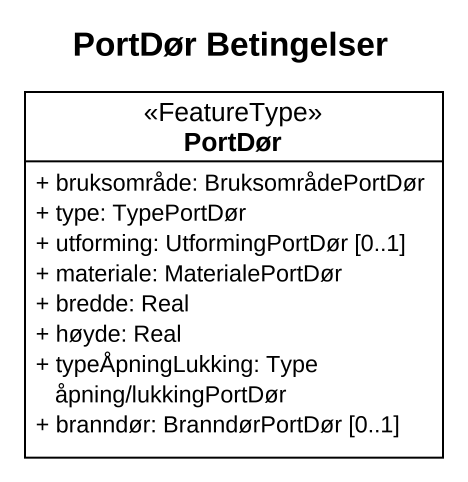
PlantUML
@startuml
title PortDør Betingelser
hide circle
hide empty members
skinparam classAttributeIconSize 0
class PortDør <<FeatureType>> {
  + bruksområde: BruksområdePortDør
  + type: TypePortDør
  + utforming: UtformingPortDør [0..1]
  + materiale: MaterialePortDør
  + bredde: Real
  + høyde: Real
  + typeÅpningLukking: Type åpning/lukkingPortDør
  + branndør: BranndørPortDør [0..1]
}
@enduml
